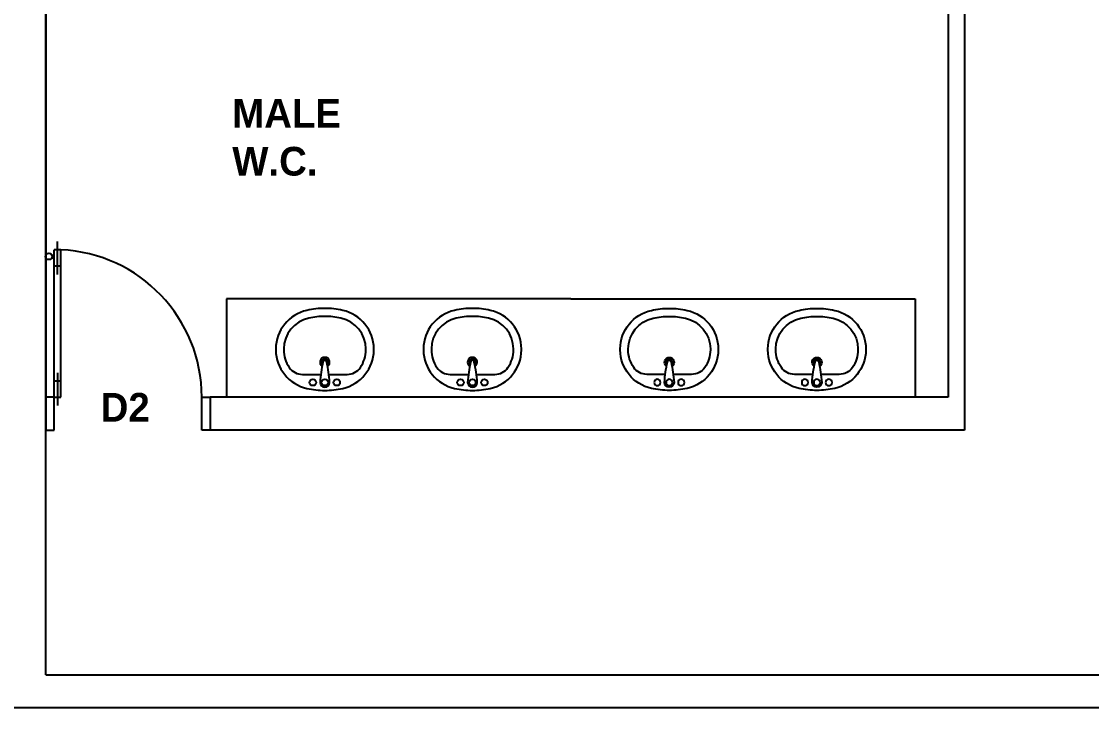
# Model space of a CAD drawing. Header units: inches. Extents: x 484217 to 497210, y -26946 to -21493.
# Drawn here: x 492944.6 to 493238.2, y -25807 to -25618.8 of the extents above; entities that cross this region are included whole.
import ezdxf

# ---------------------------------------------------------------- set-up
doc = ezdxf.new("R2010")
doc.units = ezdxf.units.IN
doc.header["$LTSCALE"] = 20
doc.header["$MEASUREMENT"] = 0
for name, color, linetype in [('A-Door', 1, 'Continuous'), ('A-fixt', 6, 'Continuous'), ('I-DOORS', 104, 'Continuous'), ('I-WALL-FULL', 5, 'Continuous'), ('I-WALL-IN', 3, 'Continuous')]:
    doc.layers.add(name, color=color, linetype=linetype)
doc.layers.add('I-ANNO-TEXT', color=7, linetype='Continuous', lineweight=18)
doc.styles.add('MICRO', font='')
doc.styles.get('MICRO').set_extended_font_data('MicrogrammaSSi', bold=True)

# ---------------------------------------------------------------- blocks, each defined once
blk = doc.blocks.new('2D-L100')
at = {"layer": 'A-Door'}
for p, q in [((0.07, 0.9491), (0.07, 1.1491)), ((0.0379, 1.0671), (0.05, 1.0671)), ((0.0379, 1.051), (0.05, 1.051)), ((0.09, 1.0991), (0.05, 1.0991)), ((0.05, 0.2), (0.05, 1.0991)), ((0.09, 0.2), (0.09, 1.0991)), ((0.09, 0.9991), (0.05, 0.9991)), ((0.07, 0.35), (0.07, 0.15)), ((0.05, 0.3), (0.09, 0.3)), ((0.05, 0.2), (0, 0.2)), ((0, 0.2), (0, 0)), ((0.05, 0.2), (0.09, 0.2)), ((0.05, 0), (0.05, 0.2)), ((0.95, 0.2), (1, 0.2)), ((0.95, 0), (0.95, 0.2)), ((1, 0.2), (1, 0)), ((0, 0), (0.05, 0)), ((1, 0), (0.95, 0))]:
    blk.add_line(p, q, dxfattribs=at)
blk.add_circle((0.0178, 1.059), 0.02, dxfattribs=at)
blk.add_arc((0.05, 0.2), 0.9, 0, 87.45268, dxfattribs=at)
blk = doc.blocks.new('washe02')
at = {"layer": 'A-fixt'}
for p, q in [((-0.0241, -0.0973), (-0.1363, -0.0973)), ((0.1363, -0.0973), (0.0241, -0.0973)), ((-0.2991, -0.2466), (-0.2991, -0.2534)), ((-0.2505, -0.2471), (-0.2505, -0.2529)), ((0.2505, -0.2529), (0.2505, -0.2471))]:
    blk.add_line(p, q, dxfattribs=at)
for centre in [(-0.073, -0.0486), (0, -0.0486), (0.073, -0.0486)]:
    blk.add_circle(centre, 0.0195, dxfattribs=at)
for centre, radius, start, end in [((-0.0559, -0.2494), 0.2432, 102.57918, 179.3394), ((0, -0.5), 0.5, 90, 102.57918), ((0, -0.0486), 0.0292, 0, 180), ((0.9406, 0.0277), 0.9728, 184.50219, 191.85861), ((0, -0.5), 0.5, 77.42082, 90), ((-0.9406, 0.0277), 0.9728, 348.14139, 355.49781), ((0.0559, -0.2494), 0.2432, 0.6606, 77.42082), ((-0.1363, -0.1946), 0.0973, 90, 145.71078), ((0.1363, -0.1946), 0.0973, 34.28922, 90), ((-0.0559, -0.2494), 0.1946, 145.71078, 179.3394), ((0, -0.1722), 0.0292, 123.71685, 56.28315), ((0, -0.1722), 0.0195, 136.58933, 43.41067), ((0, -0.1722), 0.0114, 180, 0), ((0.0559, -0.2494), 0.1946, 0.6606, 34.28922), ((-0.0559, -0.2506), 0.2432, 180.6606, 257.42082), ((-0.0559, -0.2506), 0.1946, 180.6606, 257.42082), ((0.0559, -0.2506), 0.1946, 282.57918, 359.3394), ((0.0559, -0.2506), 0.2432, 282.57918, 359.3394), ((0, -0.25), 0.2991, 0, 0.6606), ((0, -0.25), 0.2991, 359.3394, 360), ((0, 0), 0.4514, 257.42082, 270), ((0, 0), 0.4514, 270, 282.57918), ((0, 0), 0.5, 257.42082, 270), ((0, 0), 0.5, 270, 282.57918)]:
    blk.add_arc(centre, radius, start, end, dxfattribs=at)

msp = doc.modelspace()

# ---------------------------------------------------------------- linework, layer by layer
at = {"layer": 'A-fixt'}
for p, q in [((493000.8, -25694.85, 6.93), (493000.8, -25721.85, 6.93)), ((493095.3, -25694.85, 6.93), (493000.8, -25694.85, 6.93)), ((493095.3, -25694.85, 6.93), (493189.8, -25694.85, 6.93)), ((493189.8, -25694.85, 6.93), (493189.8, -25721.85, 6.93))]:
    msp.add_line(p, q, dxfattribs=at)
at = {"layer": 'I-WALL-FULL'}
for p, q in [((493203.3, -25541.85, 6.93), (493203.3, -25730.85, 6.93)), ((493198.8, -25555.44, 6.93), (493198.8, -25721.85, 6.93)), ((492951.3, -25613.85, 6.93), (492951.3, -25721.85, 6.93)), ((492951.3, -25721.85, 6.93), (492951.3, -25730.85, 6.93)), ((493198.8, -25721.85, 6.93), (492996.3, -25721.85, 6.93)), ((492996.3, -25721.85, 6.93), (492996.3, -25730.85, 6.93)), ((493203.3, -25730.85, 6.93), (492996.3, -25730.85, 6.93))]:
    msp.add_line(p, q, dxfattribs=at)
at = {"layer": 'I-WALL-IN'}
for p, q in [((492951.3, -25797.95, 6.93), (493290.07, -25797.95, 6.93)), ((492942.3, -25806.95, 6.93), (492946.8, -25806.95, 6.93)), ((492946.8, -25806.95, 6.93), (493290.07, -25806.95, 6.93))]:
    msp.add_line(p, q, dxfattribs=at)
at = {"layer": 'I-WALL-IN', "elevation": 6.93}
msp.add_lwpolyline([(492951.3, -25797.95), (492951.3, -25541.85)], dxfattribs=at)

# ---------------------------------------------------------------- block references
at = {"layer": 'A-fixt', "yscale": 45, "zscale": 45}
for p, xscale, rotation in [((493027.8, -25719.96, 6.93), 45, 180), ((493068.3, -25719.96, 6.93), 45, 180), ((493122.3, -25719.96, 6.93), -45, 180.0000000889532), ((493162.8, -25719.96, 6.93), -45, 180.0000000889532)]:
    msp.add_blockref('washe02', p, dxfattribs=dict(at, xscale=xscale, rotation=rotation))
at = {"layer": 'I-DOORS', "xscale": 45, "yscale": 45, "zscale": 45}
msp.add_blockref('2D-L100', (492951.3, -25730.85, 6.93), dxfattribs=at)

# ---------------------------------------------------------------- texts
at = {"layer": 'I-ANNO-TEXT', "char_height": 7.875, "attachment_point": 1, "style": 'MICRO'}
for s, width, insert in [('{\\fBahnschrift Light|b1|i0|c0|p34;MALE\\PW.C.}', 6039.9258, (493002.4, -25640.04, 6.93)), ('{\\fBahnschrift Light|b1|i0|c0|p34;D2}', 7.4099, (492966.3, -25720.65, 6.93))]:
    msp.add_mtext_dynamic_manual_height_columns(s, width=width, gutter_width=1.5, heights=[0], dxfattribs=dict(at, insert=insert))

doc.saveas('drawing.dxf')
